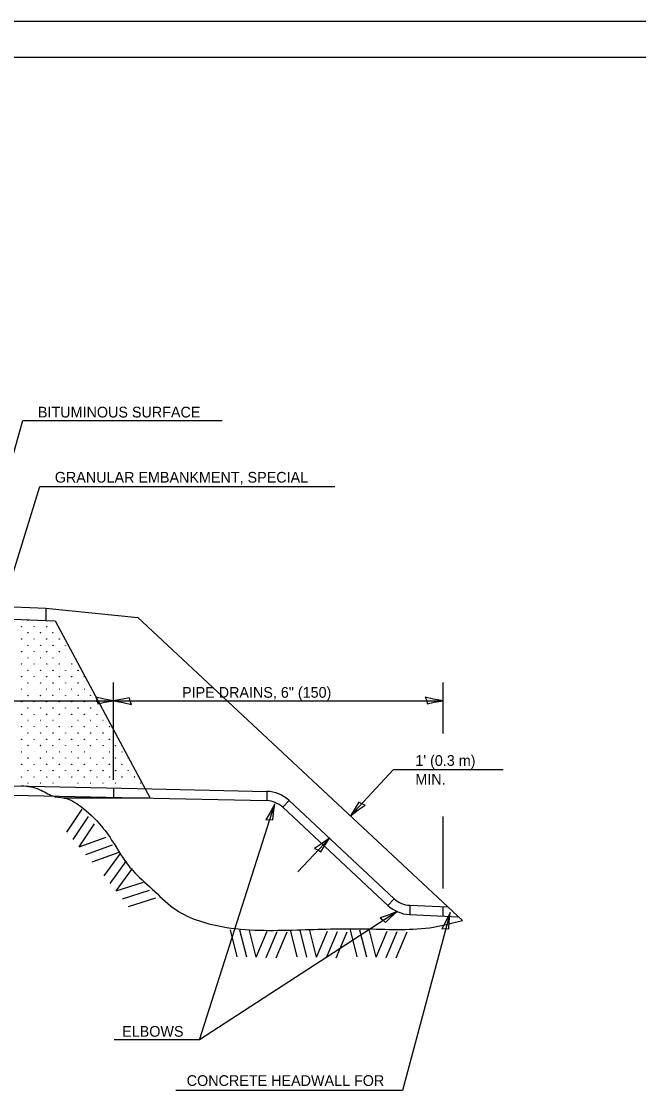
# Model space of a CAD drawing. Extents: x 100642 to 101322, y 99393 to 99845.
# Drawn here: x 100865.1 to 101037.8, y 99545.6 to 99845.4 of the extents above; entities that cross this region are included whole.
import ezdxf

# ---------------------------------------------------------------- set-up
doc = ezdxf.new("R2010")
doc.units = 0
for name, color, linetype in [('Design_PR_Roadway Dimensions', 7, 'Continuous'), ('Design_PR_Roadway Notes', 7, 'Continuous'), ('Drainage_PR_Adjustment Items', 7, 'Continuous'), ('Landscaping_Elements', 7, 'Continuous'), ('Level 21', 7, 'Continuous'), ('Level 29', 7, 'Continuous'), ('Level 43', 7, 'Continuous'), ('Level 52', 7, 'Continuous'), ('Sheets_50 Reference Boundary', 7, 'Continuous'), ('Sheets_General Details', 7, 'Continuous'), ('Sheets_Printer Plotting Border', 7, 'Continuous')]:
    doc.layers.add(name, color=color, linetype=linetype)

msp = doc.modelspace()

# ---------------------------------------------------------------- linework, layer by layer
at = {"layer": 'Design_PR_Roadway Notes'}
for p, q in [((100850.73, 99681.91), (100865.52, 99733.68)), ((100865.52, 99733.68), (100921.29, 99733.68)), ((100856.04, 99669.28), (100870.23, 99715.22)), ((100870.23, 99715.22), (100952.82, 99715.22)), ((100985.05, 99595.94), (100971.78, 99546.18)), ((100914.92, 99560.35), (100891.02, 99560.35)), ((100971.78, 99546.18), (100908.27, 99546.18))]:
    msp.add_line(p, q, dxfattribs=at)
msp.add_lwpolyline([(100970.25, 99596.3), (100914.92, 99560.35), (100936.02, 99626.39)], dxfattribs=at)
for points in [[(100933.5, 99621.94), (100934.54, 99622.04), (100935.46, 99621.91), (100935.67, 99623.87), (100936.02, 99626.39), (100934.74, 99623.99)], [(100965.49, 99594.45), (100966.36, 99593.87), (100966.99, 99593.18), (100968.39, 99594.57), (100970.25, 99596.3), (100967.75, 99595.25)], [(100982.75, 99591.38), (100983.78, 99591.53), (100984.71, 99591.44), (100984.82, 99593.42), (100985.05, 99595.94), (100983.89, 99593.49)]]:
    msp.add_lwpolyline(points, close=True, dxfattribs=at)
at = {"layer": 'Drainage_PR_Adjustment Items'}
for centre in [(100866.92, 99677.77), (100865.17, 99676.01), (100866.92, 99674.26), (100868.67, 99676.01), (100870.43, 99674.26), (100872.18, 99676.01), (100873.93, 99674.26), (100865.17, 99672.51), (100866.92, 99670.75), (100868.67, 99672.51), (100870.43, 99670.75), (100872.18, 99672.51), (100873.93, 99670.75), (100875.69, 99672.51), (100877.44, 99670.75), (100865.17, 99669), (100868.67, 99669), (100872.18, 99669), (100875.69, 99669), (100865.17, 99665.49), (100866.92, 99667.25), (100868.67, 99665.49), (100870.43, 99667.25), (100872.18, 99665.49), (100873.93, 99667.25), (100875.69, 99665.49), (100877.44, 99667.25), (100879.19, 99665.49), (100865.17, 99661.99), (100866.92, 99663.74), (100868.67, 99661.99), (100870.43, 99663.74), (100872.18, 99661.99), (100873.93, 99663.74), (100875.69, 99661.99), (100877.44, 99663.74), (100879.19, 99661.99), (100880.95, 99663.74), (100882.7, 99661.99), (100866.92, 99660.23), (100870.43, 99660.23), (100873.93, 99660.23), (100877.44, 99660.23), (100880.95, 99660.23), (100865.17, 99658.48), (100866.92, 99656.73), (100868.67, 99658.48), (100870.43, 99656.73), (100872.18, 99658.48), (100873.93, 99656.73), (100875.69, 99658.48), (100877.44, 99656.73), (100879.19, 99658.48), (100880.95, 99656.73), (100882.7, 99658.48), (100884.46, 99656.73), (100865.17, 99654.97), (100866.92, 99653.22), (100868.67, 99654.97), (100870.43, 99653.22), (100872.18, 99654.97), (100873.93, 99653.22), (100875.69, 99654.97), (100877.44, 99653.22), (100879.19, 99654.97), (100880.95, 99653.22), (100882.7, 99654.97), (100884.46, 99653.22), (100886.21, 99654.97), (100865.17, 99651.46), (100866.92, 99649.71), (100868.67, 99651.46), (100870.43, 99649.71), (100872.18, 99651.46), (100873.93, 99649.71), (100875.69, 99651.46), (100877.44, 99649.71), (100879.19, 99651.46), (100880.95, 99649.71), (100882.7, 99651.46), (100884.46, 99649.71), (100886.21, 99651.46), (100887.96, 99649.71), (100865.17, 99647.96), (100868.67, 99647.96), (100872.18, 99647.96), (100875.69, 99647.96), (100879.19, 99647.96), (100882.7, 99647.96), (100886.21, 99647.96), (100889.72, 99647.96), (100865.17, 99644.45), (100866.92, 99646.2), (100868.67, 99644.45), (100870.43, 99646.2), (100872.18, 99644.45), (100873.93, 99646.2), (100875.69, 99644.45), (100877.44, 99646.2), (100879.19, 99644.45), (100880.95, 99646.2), (100882.7, 99644.45), (100884.46, 99646.2), (100886.21, 99644.45), (100887.96, 99646.2), (100889.72, 99644.45), (100865.17, 99640.94), (100866.92, 99642.7), (100868.67, 99640.94), (100870.43, 99642.7), (100872.18, 99640.94), (100873.93, 99642.7), (100875.69, 99640.94), (100877.44, 99642.7), (100879.19, 99640.94), (100880.95, 99642.7), (100882.7, 99640.94), (100884.46, 99642.7), (100886.21, 99640.94), (100887.96, 99642.7), (100889.72, 99640.94), (100891.47, 99642.7), (100893.22, 99640.94), (100866.92, 99639.19), (100870.43, 99639.19), (100873.93, 99639.19), (100877.44, 99639.19), (100880.95, 99639.19), (100884.46, 99639.19), (100887.96, 99639.19), (100891.47, 99639.19), (100894.98, 99639.19), (100865.17, 99637.44), (100866.92, 99635.68), (100868.67, 99637.44), (100870.43, 99635.68), (100872.18, 99637.44), (100873.93, 99635.68), (100875.69, 99637.44), (100877.44, 99635.68), (100879.19, 99637.44), (100880.95, 99635.68), (100882.7, 99637.44), (100884.46, 99635.68), (100886.21, 99637.44), (100887.96, 99635.68), (100889.72, 99637.44), (100891.47, 99635.68), (100893.22, 99637.44), (100894.98, 99635.68), (100865.17, 99633.93), (100866.92, 99632.17), (100868.67, 99633.93), (100870.43, 99632.17), (100872.18, 99633.93), (100873.93, 99632.17), (100875.69, 99633.93), (100877.44, 99632.17), (100879.19, 99633.93), (100880.95, 99632.17), (100882.7, 99633.93), (100884.46, 99632.17), (100886.21, 99633.93), (100887.96, 99632.17), (100889.72, 99633.93), (100891.47, 99632.17), (100893.22, 99633.93), (100894.98, 99632.17), (100896.73, 99633.93), (100898.48, 99632.17)]:
    msp.add_circle(centre, 0.04, dxfattribs=at)
msp.add_arc((100870.43, 99677.77), 0.04, 168.0219, 7.3654, dxfattribs=at)
at = {"layer": 'Landscaping_Elements'}
for p, q in [((100877.81, 99618.42), (100882.09, 99624.88)), ((100879.56, 99616.38), (100883.84, 99622.84)), ((100881.31, 99614.33), (100885.59, 99620.8)), ((100881.31, 99614.33), (100888.82, 99617.02)), ((100883.11, 99612.23), (100890.62, 99614.92)), ((100884.92, 99610.13), (100892.42, 99612.82)), ((100888.3, 99606.21), (100892.79, 99612.52)), ((100889.97, 99604.1), (100894.47, 99610.41)), ((100891.65, 99602), (100896.15, 99608.31)), ((100891.65, 99602), (100899.25, 99604.43)), ((100893.38, 99599.83), (100900.97, 99602.26)), ((100895.11, 99597.67), (100902.7, 99600.09)), ((100925.45, 99583.61), (100923.57, 99591.13)), ((100928.14, 99583.52), (100926.26, 99591.04)), ((100930.83, 99583.43), (100928.95, 99590.95)), ((100930.83, 99583.43), (100933.91, 99590.79)), ((100933.6, 99583.34), (100936.68, 99590.7)), ((100936.37, 99583.25), (100939.44, 99590.61)), ((100942.29, 99583.61), (100940.41, 99591.13)), ((100944.98, 99583.52), (100943.1, 99591.04)), ((100947.67, 99583.43), (100945.79, 99590.95)), ((100947.67, 99583.43), (100950.75, 99590.79)), ((100950.44, 99583.34), (100953.52, 99590.7)), ((100953.21, 99583.25), (100956.28, 99590.61)), ((100959.03, 99583.61), (100957.14, 99591.13)), ((100961.72, 99583.52), (100959.84, 99591.04)), ((100964.41, 99583.43), (100962.52, 99590.95)), ((100964.41, 99583.43), (100967.49, 99590.79)), ((100967.17, 99583.34), (100970.26, 99590.7)), ((100969.94, 99583.25), (100973.02, 99590.61))]:
    msp.add_line(p, q, dxfattribs=at)
at = {"layer": 'Level 21'}
for p, q in [((100871.96, 99681.14), (100897.68, 99678.57)), ((100871.96, 99677.71), (100874.53, 99677.61)), ((100874.53, 99677.61), (100901.11, 99628)), ((100897.68, 99678.57), (100988.54, 99593.71)), ((100901.11, 99628), (100877.11, 99628))]:
    msp.add_line(p, q, dxfattribs=at)
for points in [[(100877, 99628.02), (100873.92, 99628.49), (100870.21, 99630.34), (100865.11, 99631.43)], [(100877, 99628.02), (100877.11, 99628), (100881.64, 99625.7), (100887.51, 99620.15), (100891.22, 99614.89), (100896.16, 99607.79), (100901.72, 99602.54), (100907.59, 99597.29), (100921.18, 99592.03), (100942.19, 99591.11), (100961.03, 99591.41), (100979.26, 99591.73), (100988.54, 99593.71)]]:
    msp.add_spline(points, degree=3, dxfattribs=at)
at = {"layer": 'Level 29'}
for p, q in [((100829.11, 99682.86), (100871.96, 99681.14)), ((100871.96, 99681.14), (100871.96, 99677.71)), ((100829.24, 99679.43), (100871.96, 99677.71))]:
    msp.add_line(p, q, dxfattribs=at)
at = {"layer": 'Level 43'}
for p, q in [((100890.9, 99633.15), (100890.9, 99660.38)), ((100983.09, 99646.12), (100983.09, 99660.38)), ((100765.85, 99655.24), (100890.9, 99655.24)), ((100890.9, 99655.24), (100983.09, 99655.24)), ((100957.14, 99623.06), (100969.13, 99635.9)), ((100999.88, 99635.9), (100969.13, 99635.9)), ((100983.09, 99602.71), (100983.09, 99622.89)), ((100942.44, 99607.33), (100951.27, 99616.79))]:
    msp.add_line(p, q, dxfattribs=at)
for points in [[(100885.91, 99656.29), (100886.31, 99655.33), (100886.47, 99654.41), (100888.4, 99654.81), (100890.9, 99655.24), (100888.24, 99655.73)], [(100895.9, 99654.2), (100895.5, 99655.16), (100895.34, 99656.08), (100893.4, 99655.68), (100890.9, 99655.24), (100893.57, 99654.76)], [(100978.09, 99656.29), (100978.5, 99655.33), (100978.66, 99654.41), (100980.59, 99654.81), (100983.09, 99655.24), (100980.43, 99655.73)], [(100961.31, 99626), (100960.33, 99626.36), (100959.55, 99626.88), (100958.53, 99625.19), (100957.14, 99623.06), (100959.31, 99624.68)], [(100947.1, 99613.85), (100948.08, 99613.49), (100948.86, 99612.97), (100949.88, 99614.66), (100951.27, 99616.79), (100949.1, 99615.17)]]:
    msp.add_lwpolyline(points, close=True, dxfattribs=at)
at = {"layer": 'Level 52'}
for p, q in [((100765.85, 99633.54), (100897.57, 99630.65)), ((100765.85, 99630.98), (100897.51, 99628.08)), ((100890.9, 99630.8), (100890.9, 99628.23)), ((100897.57, 99630.65), (100933.77, 99629.85)), ((100933.77, 99629.85), (100933.77, 99627.29)), ((100897.51, 99628.08), (100933.77, 99627.28)), ((100938.24, 99625.44), (100940, 99627.32)), ((100940, 99627.32), (100969.43, 99599.83)), ((100938.24, 99625.44), (100967.67, 99597.95)), ((100969.43, 99599.83), (100967.67, 99597.95)), ((100973.8, 99597.99), (100984.25, 99597.52)), ((100973.8, 99597.99), (100973.8, 99595.42)), ((100983.09, 99595), (100983.09, 99597.57)), ((100973.68, 99595.43), (100987.37, 99594.8))]:
    msp.add_line(p, q, dxfattribs=at)
for centre, radius, start, end in [((100933.56, 99620.43), 9.43, 46.9558, 88.7409), ((100933.56, 99620.43), 6.86, 46.9569, 88.7412), ((100974.11, 99604.84), 6.86, 226.9562, 267.3978), ((100974.11, 99604.84), 9.43, 226.9559, 267.392)]:
    msp.add_arc(centre, radius, start, end, dxfattribs=at)
at = {"layer": 'Sheets_50 Reference Boundary'}
msp.add_lwpolyline([(100681.93, 99835.38), (101311.93, 99835.38), (101311.93, 99435.38), (100681.93, 99435.38)], close=True, dxfattribs=at)
at = {"layer": 'Sheets_General Details'}
msp.add_line((101321.93, 99845.38), (100641.93, 99845.38), dxfattribs=at)
msp.add_lwpolyline([(100681.93, 99835.38), (101311.93, 99835.38), (101311.93, 99415.38), (100681.93, 99415.38)], close=True, dxfattribs=at)
at = {"layer": 'Sheets_Printer Plotting Border'}
msp.add_lwpolyline([(100641.93, 99405.38), (101321.93, 99405.38), (101321.93, 99845.38), (100641.93, 99845.38)], close=True, dxfattribs=at)

# ---------------------------------------------------------------- texts
at = {"layer": 'Design_PR_Roadway Dimensions'}
for s, p in [('PIPE DRAINS, 6" (150)', (100910.05, 99656.09)), ("1' (0.3 m)", (100975.34, 99637.02)), ('MIN.', (100975.34, 99631.77))]:
    msp.add_text(s, height=3, dxfattribs=at).set_placement(p)
at = {"layer": 'Design_PR_Roadway Notes'}
for s, p in [('BITUMINOUS SURFACE', (100869.73, 99734.53)), ('GRANULAR EMBANKMENT, SPECIAL', (100874.44, 99716.29)), ('ELBOWS', (100893.3, 99561.2)), ('CONCRETE HEADWALL FOR', (100911.36, 99547.43))]:
    msp.add_text(s, height=3, dxfattribs=at).set_placement(p)

doc.saveas('drawing.dxf')
